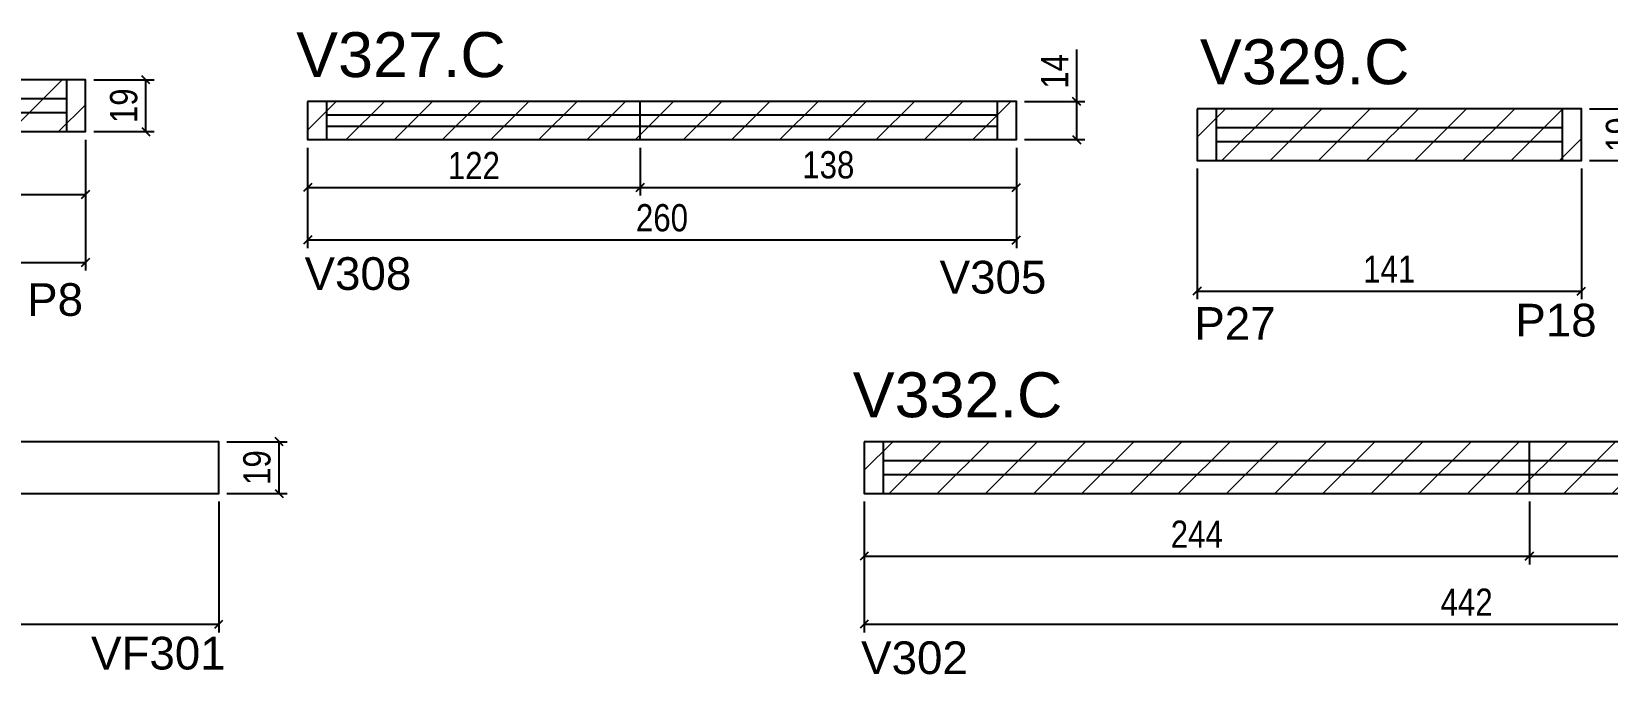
# Model space of a CAD drawing. Header units: millimetres. Extents: x 3391 to 4757, y -286 to 2446.
# Drawn here: x 3883 to 4461, y -285 to -49 of the extents above; entities that cross this region are included whole.
import ezdxf

# ---------------------------------------------------------------- set-up
doc = ezdxf.new("R2010")
doc.units = ezdxf.units.MM
for name, color, linetype in [('5', 5, 'Continuous'), ('COTA', 241, 'Continuous'), ('NOMENCLATURA', 7, 'Continuous'), ('Painéis', 200, 'Continuous'), ('SARR_2.2x7', 40, 'Continuous'), ('SARR_EDITAR', 141, 'Continuous')]:
    doc.layers.add(name, color=color, linetype=linetype)
doc.layers.add('REAPROVEITAMENTO', color=251, linetype='Continuous', lineweight=9)
doc.styles.add('COTA TECNICA', font='techl___.ttf', dxfattribs={"height": 10})
doc.styles.add('COTA TECNICA-50', font='techl___.ttf', dxfattribs={"height": 10})
doc.styles.get("Standard").update_dxf_attribs({"font": 'arial.ttf'})
doc.dimstyles.new('COTA PAINEL-50', dxfattribs={"dimtxt": 10, "dimasz": 3, "dimexe": 3, "dimexo": 3, "dimgap": 3, "dimtad": 1, "dimdec": 1, "dimzin": 12, "dimdsep": 46, "dimtxsty": 'COTA TECNICA-50', "dimblk1": 'OBLIQUE', "dimblk2": 'OBLIQUE', "dimsah": 1, "dimcen": 0.9, "dimclrd": 4, "dimclre": 4, "dimclrt": 240, "dimadec": 1, "dimazin": 3, "dimtfac": 1, "dimtdec": 1, "dimtmove": 0, "dimatfit": 3, "dimfxl": 1, "dimtolj": 1, "dimtzin": 12, "dimarcsym": 0})
doc.dimstyles.new('PAINEL', dxfattribs={"dimtxt": 10, "dimasz": 3, "dimexe": 3, "dimexo": 3, "dimgap": 3, "dimtad": 1, "dimdec": 1, "dimzin": 12, "dimdsep": 46, "dimtxsty": 'COTA TECNICA', "dimblk1": 'OBLIQUE', "dimblk2": 'OBLIQUE', "dimsah": 1, "dimcen": 0.9, "dimclrd": 4, "dimclre": 4, "dimclrt": 240, "dimadec": 1, "dimazin": 3, "dimtfac": 1, "dimtdec": 1, "dimtmove": 0, "dimatfit": 3, "dimfxl": 1, "dimtolj": 1, "dimtzin": 12, "dimarcsym": 0})

# ---------------------------------------------------------------- blocks, each defined once
blk = doc.blocks.new('_Oblique')
at = {"color": 0, "linetype": 'ByBlock', "lineweight": -2}
blk.add_line((-0.5, -0.5), (0.5, 0.5), dxfattribs=at)
blk = doc.blocks.new('*D120')
at = {"layer": 'COTA', "color": 4, "linetype": 'ByBlock', "lineweight": -2, "transparency": 16777216}
for p, q in [((3441.34, -88.38), (3441.34, -136.38)), ((3902.34, -88.38), (3902.34, -136.38)), ((3441.34, -133.38), (3902.34, -133.38))]:
    blk.add_line(p, q, dxfattribs=at)
at = {"layer": 'Defpoints', "color": 0, "linetype": 'ByBlock', "transparency": 16777216}
for p in [(3441.34, -85.38), (3902.34, -85.38), (3902.34, -133.38)]:
    blk.add_point(p, dxfattribs=at)
at = {"layer": 'COTA', "color": 4, "linetype": 'ByBlock', "lineweight": -2, "transparency": 16777216, "xscale": 3, "yscale": 3, "zscale": 3, "rotation": 180}
blk.add_blockref('_Oblique', (3441.34, -133.38), dxfattribs=at)
at = {"layer": 'COTA', "color": 4, "linetype": 'ByBlock', "lineweight": -2, "transparency": 16777216, "xscale": 3, "yscale": 3, "zscale": 3}
blk.add_blockref('_Oblique', (3902.34, -133.38), dxfattribs=at)
at = {"layer": 'COTA', "color": 240, "linetype": 'ByBlock', "transparency": 16777216, "insert": (3671.84, -125.27), "char_height": 10, "attachment_point": 5, "style": 'COTA TECNICA-50'}
blk.add_mtext('\\A1;461', dxfattribs=at)
blk = doc.blocks.new('*D121')
at = {"layer": 'COTA', "color": 4, "lineweight": -2, "transparency": 16777216}
for p, q in [((3905.34, -66.38), (3927.46, -66.38)), ((3924.46, -85.38), (3924.46, -66.38)), ((3905.34, -85.38), (3927.46, -85.38))]:
    blk.add_line(p, q, dxfattribs=at)
at = {"layer": 'Defpoints', "color": 0, "transparency": 16777216}
for p in [(3902.34, -66.38), (3924.46, -66.38), (3902.34, -85.38)]:
    blk.add_point(p, dxfattribs=at)
at = {"layer": 'COTA', "color": 4, "lineweight": -2, "transparency": 16777216, "xscale": 3, "yscale": 3, "zscale": 3}
for p, rotation in [((3924.46, -66.38), 90), ((3924.46, -85.38), 270)]:
    blk.add_blockref('_Oblique', p, dxfattribs=dict(at, rotation=rotation))
at = {"layer": 'COTA', "color": 240, "transparency": 16777216, "insert": (3916.37, -75.88), "char_height": 10, "attachment_point": 5, "rotation": 90, "style": 'COTA TECNICA'}
blk.add_mtext('\\A1;19', dxfattribs=at)
blk = doc.blocks.new('*D209')
at = {"layer": 'Defpoints', "color": 0, "transparency": 16777216}
for p in [(3685.34, -85.38), (3902.34, -85.38), (3902.34, -108.42)]:
    blk.add_point(p, dxfattribs=at)
at = {"layer": 'Painéis', "color": 4, "lineweight": -2, "transparency": 16777216}
for p, q in [((3685.34, -88.38), (3685.34, -111.42)), ((3902.34, -88.38), (3902.34, -111.42)), ((3685.34, -108.42), (3902.34, -108.42))]:
    blk.add_line(p, q, dxfattribs=at)
at = {"layer": 'Painéis', "color": 4, "lineweight": -2, "transparency": 16777216, "xscale": 3, "yscale": 3, "zscale": 3, "rotation": 180}
blk.add_blockref('_Oblique', (3685.34, -108.42), dxfattribs=at)
at = {"layer": 'Painéis', "color": 4, "lineweight": -2, "transparency": 16777216, "xscale": 3, "yscale": 3, "zscale": 3}
blk.add_blockref('_Oblique', (3902.34, -108.42), dxfattribs=at)
at = {"layer": 'Painéis', "color": 240, "transparency": 16777216, "insert": (3793.84, -100.34), "char_height": 10, "attachment_point": 5, "style": 'COTA TECNICA'}
blk.add_mtext('\\A1;217', dxfattribs=at)
blk = doc.blocks.new('*D123')
at = {"layer": 'COTA', "color": 4, "linetype": 'ByBlock', "lineweight": -2, "transparency": 16777216}
for p, q in [((3983.77, -91.33), (3983.77, -128.17)), ((4243.77, -91.33), (4243.77, -128.17)), ((3983.77, -125.17), (4243.77, -125.17))]:
    blk.add_line(p, q, dxfattribs=at)
at = {"layer": 'Defpoints', "color": 0, "linetype": 'ByBlock', "transparency": 16777216}
for p in [(3983.77, -88.33), (4243.77, -88.33), (4243.77, -125.17)]:
    blk.add_point(p, dxfattribs=at)
at = {"layer": 'COTA', "color": 4, "linetype": 'ByBlock', "lineweight": -2, "transparency": 16777216, "xscale": 3, "yscale": 3, "zscale": 3, "rotation": 180}
blk.add_blockref('_Oblique', (3983.77, -125.17), dxfattribs=at)
at = {"layer": 'COTA', "color": 4, "linetype": 'ByBlock', "lineweight": -2, "transparency": 16777216, "xscale": 3, "yscale": 3, "zscale": 3}
blk.add_blockref('_Oblique', (4243.77, -125.17), dxfattribs=at)
at = {"layer": 'COTA', "color": 240, "linetype": 'ByBlock', "transparency": 16777216, "insert": (4113.77, -117.07), "char_height": 10, "attachment_point": 5, "style": 'COTA TECNICA-50'}
blk.add_mtext('\\A1;260', dxfattribs=at)
blk = doc.blocks.new('*D124')
at = {"layer": 'Defpoints', "color": 0, "transparency": 16777216}
for p in [(3983.77, -88.33), (4105.77, -88.33), (4105.77, -105.88)]:
    blk.add_point(p, dxfattribs=at)
at = {"layer": 'Painéis', "color": 4, "lineweight": -2, "transparency": 16777216}
for p, q in [((3983.77, -91.33), (3983.77, -108.88)), ((4105.77, -91.33), (4105.77, -108.88)), ((3983.77, -105.88), (4105.77, -105.88))]:
    blk.add_line(p, q, dxfattribs=at)
at = {"layer": 'Painéis', "color": 4, "lineweight": -2, "transparency": 16777216, "xscale": 3, "yscale": 3, "zscale": 3, "rotation": 180}
blk.add_blockref('_Oblique', (3983.77, -105.88), dxfattribs=at)
at = {"layer": 'Painéis', "color": 4, "lineweight": -2, "transparency": 16777216, "xscale": 3, "yscale": 3, "zscale": 3}
blk.add_blockref('_Oblique', (4105.77, -105.88), dxfattribs=at)
at = {"layer": 'Painéis', "color": 240, "transparency": 16777216, "insert": (4044.77, -97.82), "char_height": 10, "attachment_point": 5, "style": 'COTA TECNICA'}
blk.add_mtext('\\A1;122', dxfattribs=at)
blk = doc.blocks.new('*D210')
at = {"layer": 'Defpoints', "color": 0, "transparency": 16777216}
for p in [(4105.77, -88.33), (4243.77, -88.33), (4243.77, -105.88)]:
    blk.add_point(p, dxfattribs=at)
at = {"layer": 'Painéis', "color": 4, "lineweight": -2, "transparency": 16777216}
for p, q in [((4105.77, -91.33), (4105.77, -108.88)), ((4243.77, -91.33), (4243.77, -108.88)), ((4105.77, -105.88), (4243.77, -105.88))]:
    blk.add_line(p, q, dxfattribs=at)
at = {"layer": 'Painéis', "color": 4, "lineweight": -2, "transparency": 16777216, "xscale": 3, "yscale": 3, "zscale": 3, "rotation": 180}
blk.add_blockref('_Oblique', (4105.77, -105.88), dxfattribs=at)
at = {"layer": 'Painéis', "color": 4, "lineweight": -2, "transparency": 16777216, "xscale": 3, "yscale": 3, "zscale": 3}
blk.add_blockref('_Oblique', (4243.77, -105.88), dxfattribs=at)
at = {"layer": 'Painéis', "color": 240, "transparency": 16777216, "insert": (4174.77, -97.63), "char_height": 10, "attachment_point": 5, "style": 'COTA TECNICA'}
blk.add_mtext('\\A1;138', dxfattribs=at)
blk = doc.blocks.new('*D125')
at = {"layer": 'COTA', "color": 4, "lineweight": -2, "transparency": 16777216}
for p, q in [((4265.89, -74.33), (4265.89, -55.21)), ((4246.77, -74.33), (4268.89, -74.33)), ((4265.89, -88.33), (4265.89, -74.33)), ((4246.77, -88.33), (4268.89, -88.33))]:
    blk.add_line(p, q, dxfattribs=at)
at = {"layer": 'Defpoints', "color": 0, "transparency": 16777216}
for p in [(4243.77, -74.33), (4265.89, -74.33), (4243.77, -88.33)]:
    blk.add_point(p, dxfattribs=at)
at = {"layer": 'COTA', "color": 4, "lineweight": -2, "transparency": 16777216, "xscale": 3, "yscale": 3, "zscale": 3}
for p, rotation in [((4265.89, -74.33), 90), ((4265.89, -88.33), 270)]:
    blk.add_blockref('_Oblique', p, dxfattribs=dict(at, rotation=rotation))
at = {"layer": 'COTA', "color": 240, "transparency": 16777216, "insert": (4257.82, -63.27), "char_height": 10, "attachment_point": 5, "rotation": 90, "style": 'COTA TECNICA'}
blk.add_mtext('\\A1;14', dxfattribs=at)
blk = doc.blocks.new('*D126')
at = {"layer": 'COTA', "color": 4, "linetype": 'ByBlock', "lineweight": -2, "transparency": 16777216}
for p, q in [((4310.02, -98.96), (4310.02, -146.95)), ((4451.02, -98.96), (4451.02, -146.95)), ((4310.02, -143.95), (4451.02, -143.95))]:
    blk.add_line(p, q, dxfattribs=at)
at = {"layer": 'Defpoints', "color": 0, "linetype": 'ByBlock', "transparency": 16777216}
for p in [(4310.02, -95.96), (4451.02, -95.96), (4451.02, -143.95)]:
    blk.add_point(p, dxfattribs=at)
at = {"layer": 'COTA', "color": 4, "linetype": 'ByBlock', "lineweight": -2, "transparency": 16777216, "xscale": 3, "yscale": 3, "zscale": 3, "rotation": 180}
blk.add_blockref('_Oblique', (4310.02, -143.95), dxfattribs=at)
at = {"layer": 'COTA', "color": 4, "linetype": 'ByBlock', "lineweight": -2, "transparency": 16777216, "xscale": 3, "yscale": 3, "zscale": 3}
blk.add_blockref('_Oblique', (4451.02, -143.95), dxfattribs=at)
at = {"layer": 'COTA', "color": 240, "linetype": 'ByBlock', "transparency": 16777216, "insert": (4380.52, -135.88), "char_height": 10, "attachment_point": 5, "style": 'COTA TECNICA-50'}
blk.add_mtext('\\A1;141', dxfattribs=at)
blk = doc.blocks.new('*D127')
at = {"layer": 'COTA', "color": 4, "lineweight": -2, "transparency": 16777216}
for p, q in [((4454.02, -76.96), (4476.14, -76.96)), ((4473.14, -95.96), (4473.14, -76.96)), ((4454.02, -95.96), (4476.14, -95.96))]:
    blk.add_line(p, q, dxfattribs=at)
at = {"layer": 'Defpoints', "color": 0, "transparency": 16777216}
for p in [(4451.02, -76.96), (4473.14, -76.96), (4451.02, -95.96)]:
    blk.add_point(p, dxfattribs=at)
at = {"layer": 'COTA', "color": 4, "lineweight": -2, "transparency": 16777216, "xscale": 3, "yscale": 3, "zscale": 3}
for p, rotation in [((4473.14, -76.96), 90), ((4473.14, -95.96), 270)]:
    blk.add_blockref('_Oblique', p, dxfattribs=dict(at, rotation=rotation))
at = {"layer": 'COTA', "color": 240, "transparency": 16777216, "insert": (4465.05, -86.46), "char_height": 10, "attachment_point": 5, "rotation": 90, "style": 'COTA TECNICA'}
blk.add_mtext('\\A1;19', dxfattribs=at)
blk = doc.blocks.new('*D154')
at = {"layer": 'COTA', "color": 4, "linetype": 'ByBlock', "lineweight": -2, "transparency": 16777216}
for p, q in [((4187.93, -221.24), (4187.93, -269.23)), ((4629.93, -221.24), (4629.93, -269.23)), ((4187.93, -266.23), (4629.93, -266.23))]:
    blk.add_line(p, q, dxfattribs=at)
at = {"layer": 'Defpoints', "color": 0, "linetype": 'ByBlock', "transparency": 16777216}
for p in [(4187.93, -218.24), (4629.93, -218.24), (4629.93, -266.23)]:
    blk.add_point(p, dxfattribs=at)
at = {"layer": 'COTA', "color": 4, "linetype": 'ByBlock', "lineweight": -2, "transparency": 16777216, "xscale": 3, "yscale": 3, "zscale": 3, "rotation": 180}
blk.add_blockref('_Oblique', (4187.93, -266.23), dxfattribs=at)
at = {"layer": 'COTA', "color": 4, "linetype": 'ByBlock', "lineweight": -2, "transparency": 16777216, "xscale": 3, "yscale": 3, "zscale": 3}
blk.add_blockref('_Oblique', (4629.93, -266.23), dxfattribs=at)
at = {"layer": 'COTA', "color": 240, "linetype": 'ByBlock', "transparency": 16777216, "insert": (4408.93, -258.16), "char_height": 10, "attachment_point": 5, "style": 'COTA TECNICA-50'}
blk.add_mtext('\\A1;442', dxfattribs=at)
blk = doc.blocks.new('*D156')
at = {"layer": 'Defpoints', "color": 0, "transparency": 16777216}
for p in [(4187.93, -218.24), (4431.93, -218.24), (4431.93, -241.27)]:
    blk.add_point(p, dxfattribs=at)
at = {"layer": 'Painéis', "color": 4, "lineweight": -2, "transparency": 16777216}
for p, q in [((4187.93, -221.24), (4187.93, -244.27)), ((4431.93, -221.24), (4431.93, -244.27)), ((4187.93, -241.27), (4431.93, -241.27))]:
    blk.add_line(p, q, dxfattribs=at)
at = {"layer": 'Painéis', "color": 4, "lineweight": -2, "transparency": 16777216, "xscale": 3, "yscale": 3, "zscale": 3, "rotation": 180}
blk.add_blockref('_Oblique', (4187.93, -241.27), dxfattribs=at)
at = {"layer": 'Painéis', "color": 4, "lineweight": -2, "transparency": 16777216, "xscale": 3, "yscale": 3, "zscale": 3}
blk.add_blockref('_Oblique', (4431.93, -241.27), dxfattribs=at)
at = {"layer": 'Painéis', "color": 240, "transparency": 16777216, "insert": (4309.93, -233.2), "char_height": 10, "attachment_point": 5, "style": 'COTA TECNICA'}
blk.add_mtext('\\A1;244', dxfattribs=at)
blk = doc.blocks.new('*D220')
at = {"layer": 'Defpoints', "color": 0, "transparency": 16777216}
for p in [(4431.93, -218.24), (4629.93, -218.24), (4629.93, -241.27)]:
    blk.add_point(p, dxfattribs=at)
at = {"layer": 'Painéis', "color": 4, "lineweight": -2, "transparency": 16777216}
for p, q in [((4431.93, -221.24), (4431.93, -244.27)), ((4629.93, -221.24), (4629.93, -244.27)), ((4431.93, -241.27), (4629.93, -241.27))]:
    blk.add_line(p, q, dxfattribs=at)
at = {"layer": 'Painéis', "color": 4, "lineweight": -2, "transparency": 16777216, "xscale": 3, "yscale": 3, "zscale": 3, "rotation": 180}
blk.add_blockref('_Oblique', (4431.93, -241.27), dxfattribs=at)
at = {"layer": 'Painéis', "color": 4, "lineweight": -2, "transparency": 16777216, "xscale": 3, "yscale": 3, "zscale": 3}
blk.add_blockref('_Oblique', (4629.93, -241.27), dxfattribs=at)
at = {"layer": 'Painéis', "color": 240, "transparency": 16777216, "insert": (4530.93, -233.17), "char_height": 10, "attachment_point": 5, "style": 'COTA TECNICA'}
blk.add_mtext('\\A1;198', dxfattribs=at)
blk = doc.blocks.new('*D157')
at = {"layer": 'COTA', "color": 4, "linetype": 'ByBlock', "lineweight": -2, "transparency": 16777216}
for p, q in [((3768.2, -221.24), (3768.2, -269.23)), ((3951.2, -221.24), (3951.2, -269.23)), ((3768.2, -266.23), (3951.2, -266.23))]:
    blk.add_line(p, q, dxfattribs=at)
at = {"layer": 'Defpoints', "color": 0, "linetype": 'ByBlock', "transparency": 16777216}
for p in [(3768.2, -218.24), (3951.2, -218.24), (3951.2, -266.23)]:
    blk.add_point(p, dxfattribs=at)
at = {"layer": 'COTA', "color": 4, "linetype": 'ByBlock', "lineweight": -2, "transparency": 16777216, "xscale": 3, "yscale": 3, "zscale": 3, "rotation": 180}
blk.add_blockref('_Oblique', (3768.2, -266.23), dxfattribs=at)
at = {"layer": 'COTA', "color": 4, "linetype": 'ByBlock', "lineweight": -2, "transparency": 16777216, "xscale": 3, "yscale": 3, "zscale": 3}
blk.add_blockref('_Oblique', (3951.2, -266.23), dxfattribs=at)
at = {"layer": 'COTA', "color": 240, "linetype": 'ByBlock', "transparency": 16777216, "insert": (3859.7, -257.99), "char_height": 10, "attachment_point": 5, "style": 'COTA TECNICA-50'}
blk.add_mtext('\\A1;183', dxfattribs=at)
blk = doc.blocks.new('*D158')
at = {"layer": 'COTA', "color": 4, "lineweight": -2, "transparency": 16777216}
for p, q in [((3954.2, -199.24), (3976.32, -199.24)), ((3973.32, -218.24), (3973.32, -199.24)), ((3954.2, -218.24), (3976.32, -218.24))]:
    blk.add_line(p, q, dxfattribs=at)
at = {"layer": 'Defpoints', "color": 0, "transparency": 16777216}
for p in [(3951.2, -199.24), (3973.32, -199.24), (3951.2, -218.24)]:
    blk.add_point(p, dxfattribs=at)
at = {"layer": 'COTA', "color": 4, "lineweight": -2, "transparency": 16777216, "xscale": 3, "yscale": 3, "zscale": 3}
for p, rotation in [((3973.32, -199.24), 90), ((3973.32, -218.24), 270)]:
    blk.add_blockref('_Oblique', p, dxfattribs=dict(at, rotation=rotation))
at = {"layer": 'COTA', "color": 240, "transparency": 16777216, "insert": (3965.23, -208.74), "char_height": 10, "attachment_point": 5, "rotation": 90, "style": 'COTA TECNICA'}
blk.add_mtext('\\A1;19', dxfattribs=at)

msp = doc.modelspace()

# ---------------------------------------------------------------- hatches: boundary and pattern name
at = {"layer": 'REAPROVEITAMENTO'}
h = msp.add_hatch(dxfattribs=at)
h.set_pattern_fill('ANSI31', color=256, scale=100, style=0)
h.set_pattern_definition([(45, (4491.616, 3112.406), (-8.838835, 8.838835), [])])
h.paths.add_polyline_path([(3902.34, -85.38), (3902.34, -66.38), (3441.34, -66.38), (3441.34, -85.38)])
h = msp.add_hatch(dxfattribs=at)
h.set_pattern_fill('ANSI31', color=256, scale=100, style=0)
h.set_pattern_definition([(45, (5034.049, 3104.457), (-8.838835, 8.838835), [])])
h.paths.add_polyline_path([(4243.77, -88.33), (4243.77, -74.33), (3983.77, -74.33), (3983.77, -88.33)])
h = msp.add_hatch(dxfattribs=at)
h.set_pattern_fill('ANSI31', color=256, scale=100, style=0)
h.set_pattern_definition([(45, (5360.302, 3101.833), (-8.838835, 8.838835), [])])
h.paths.add_polyline_path([(4451.02, -95.96), (4451.02, -76.96), (4310.02, -76.96), (4310.02, -95.96)])
h = msp.add_hatch(dxfattribs=at)
h.set_pattern_fill('ANSI31', color=256, scale=100, style=0)
h.set_pattern_definition([(45, (5238.207, 2979.553), (-8.838835, 8.838835), [])])
h.paths.add_polyline_path([(4629.93, -218.24), (4629.93, -199.24), (4187.93, -199.24), (4187.93, -218.24)])

# ---------------------------------------------------------------- linework, layer by layer
at = {"layer": 'Painéis'}
for p, q in [((4105.77, -88.33), (4105.77, -74.33)), ((4431.93, -218.24), (4431.93, -199.24))]:
    msp.add_line(p, q, dxfattribs=at)
for points in [[(3441.34, -66.38), (3441.34, -85.38), (3902.34, -85.38), (3902.34, -66.38), (3441.34, -66.38)], [(3983.77, -74.33), (3983.77, -88.33), (4243.77, -88.33), (4243.77, -74.33), (3983.77, -74.33)], [(4310.02, -76.96), (4310.02, -95.96), (4451.02, -95.96), (4451.02, -76.96), (4310.02, -76.96)], [(3768.2, -199.24), (3768.2, -218.24), (3951.2, -218.24), (3951.2, -199.24), (3768.2, -199.24)], [(4187.93, -199.24), (4187.93, -218.24), (4629.93, -218.24), (4629.93, -199.24), (4187.93, -199.24)]]:
    msp.add_lwpolyline(points, dxfattribs=at)
at = {"layer": 'SARR_2.2x7', "linetype": 'Continuous'}
for p, q in [((3895.34, -66.38), (3895.34, -85.38)), ((3895.34, -73.38), (3685.34, -73.38)), ((3990.77, -74.33), (3990.77, -88.33)), ((4236.77, -74.33), (4236.77, -88.33)), ((3685.34, -78.38), (3895.34, -78.38)), ((4317.02, -76.96), (4317.02, -95.96)), ((4444.02, -76.96), (4444.02, -95.96)), ((4444.02, -83.96), (4317.02, -83.96)), ((4317.02, -88.96), (4444.02, -88.96)), ((4194.93, -199.24), (4194.93, -218.24)), ((4431.93, -206.24), (4194.93, -206.24)), ((4622.93, -206.24), (4431.93, -206.24)), ((4194.93, -211.24), (4431.93, -211.24)), ((4431.93, -211.24), (4622.93, -211.24))]:
    msp.add_line(p, q, dxfattribs=at)
at = {"layer": 'SARR_EDITAR', "linetype": 'Continuous'}
for p, q in [((4236.77, -79.33), (3990.77, -79.33)), ((3990.77, -83.33), (4236.77, -83.33))]:
    msp.add_line(p, q, dxfattribs=at)

# ---------------------------------------------------------------- texts
at = {"layer": '5', "linetype": 'Continuous'}
for s, p in [('V308', (3982.66, -143.49)), ('V305', (4215.61, -144.82)), ('P8', (3880.9, -153.03)), ('P27', (4309.03, -161.82)), ('P18', (4426.77, -160.6)), ('VF301', (3904.34, -282.88)), ('V302', (4186.81, -284.55))]:
    msp.add_text(s, height=12, rotation=359.99996, dxfattribs=at).set_placement(p)
at = {"layer": 'NOMENCLATURA', "linetype": 'Continuous'}
for s, p in [('V327.C', (3979.58, -65.36)), ('V329.C', (4311.07, -67.98)), ('V332.C', (4183.74, -190.26))]:
    msp.add_text(s, height=16.5, dxfattribs=at).set_placement(p)

# ---------------------------------------------------------------- dimensions: what is measured, and where the dimension line sits
at = {"layer": 'COTA'}
for base, p1, p2, picture, middle in [((4265.89, -74.33), (4243.77, -88.33), (4243.77, -74.33), '*D125', (4257.82, -63.27)), ((3924.46, -66.38), (3902.34, -85.38), (3902.34, -66.38), '*D121', (3916.37, -75.88)), ((4473.14, -76.96), (4451.02, -95.96), (4451.02, -76.96), '*D127', (4465.05, -86.46)), ((3973.32, -199.24), (3951.2, -218.24), (3951.2, -199.24), '*D158', (3965.23, -208.74))]:
    dim = msp.add_linear_dim(base=base, p1=p1, p2=p2, angle=90, dimstyle='PAINEL', dxfattribs=at)
    dim.commit()
    dim.dimension.update_dxf_attribs({"geometry": picture, "text_midpoint": middle})
at = {"layer": 'COTA', "color": 1, "linetype": 'ByBlock'}
for base, p1, p2, picture, middle in [((3902.34, -133.38), (3441.34, -85.38), (3902.34, -85.38), '*D120', (3671.84, -125.27)), ((4243.77, -125.17), (3983.77, -88.33), (4243.77, -88.33), '*D123', (4113.77, -117.07)), ((4451.02, -143.95), (4310.02, -95.96), (4451.02, -95.96), '*D126', (4380.52, -135.88)), ((3951.2, -266.23), (3768.2, -218.24), (3951.2, -218.24), '*D157', (3859.7, -257.99)), ((4629.93, -266.23), (4187.93, -218.24), (4629.93, -218.24), '*D154', (4408.93, -258.16))]:
    dim = msp.add_linear_dim(base=base, p1=p1, p2=p2, dimstyle='COTA PAINEL-50', override={"dimarcsym": 1}, dxfattribs=at)
    dim.commit()
    dim.dimension.update_dxf_attribs({"geometry": picture, "text_midpoint": middle})
at = {"layer": 'Painéis'}
for base, p1, p2, picture, middle in [((3902.34, -108.42), (3685.34, -85.38), (3902.34, -85.38), '*D209', (3793.84, -100.34)), ((4105.77, -105.88), (3983.77, -88.33), (4105.77, -88.33), '*D124', (4044.77, -97.82)), ((4243.77, -105.88), (4105.77, -88.33), (4243.77, -88.33), '*D210', (4174.77, -97.63)), ((4431.93, -241.27), (4187.93, -218.24), (4431.93, -218.24), '*D156', (4309.93, -233.2)), ((4629.93, -241.27), (4431.93, -218.24), (4629.93, -218.24), '*D220', (4530.93, -233.17))]:
    dim = msp.add_linear_dim(base=base, p1=p1, p2=p2, dimstyle='PAINEL', dxfattribs=at)
    dim.commit()
    dim.dimension.update_dxf_attribs({"geometry": picture, "text_midpoint": middle})

doc.saveas('drawing.dxf')
